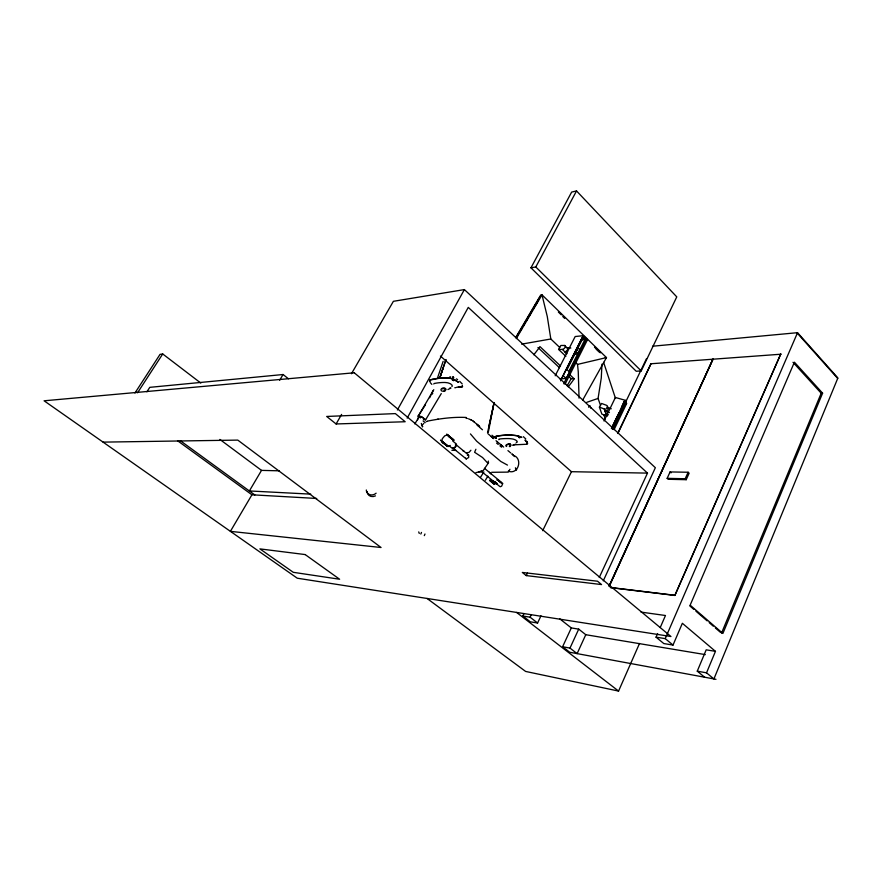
<?xml version="1.0" encoding="UTF-8"?>
<svg xmlns="http://www.w3.org/2000/svg" width="882" height="882" viewBox="0 0 882 882"><rect width="100%" height="100%" fill="white"/><g stroke="black" fill="none" stroke-linecap="round" stroke-linejoin="round"><path stroke-width="1.32" d="M579.055 398.146L578.261 371.785L577.534 364.409L575.593 362.568M601.987 364.123L601.27 378.003L598.073 398.432L600.499 405.312M506.61 446.501L506.246 444.826L508.793 443.679A2.018 1.323 2.9 0 1 510.116 443.977L510.843 444.771M433.735 383.979L434.231 383.483A81.309 31.509 24.2 0 1 441.981 382.523L444.462 382.468A19.911 7.938 25.1 0 1 448.012 382.865L450.338 383.725A7.398 2.966 25.3 0 1 452.157 385.291L452.201 386.272A20.143 8.125 25.6 0 1 451.915 386.481M493.975 403.096L487.537 432.819M494.085 402.567L488.849 429.556A47.617 26.989 -54.3 0 1 488.253 432.235M494.141 402.578L489.058 425.83M417.473 419.997L419.512 413.989L425.488 404.739M560.599 380.87L583.211 335.689L575.174 336.538L555.197 375.765M439.721 378.279L443.029 368.18M437.593 377.728L443.15 361.366M439.997 377.375L445.807 360.01M453.116 439.942L448.552 435.973L453.039 439.688L451.397 438.133M439.853 377.628L446.016 359.536M488.43 461.088L487.68 463.05L482.542 457.526L474.615 452.279L475.894 449.258M508.308 471.153C517.558 474.924 522.486 460.801 515.286 456.192M455.586 446.094L455.531 444.252L468.618 455.156L468.717 457.449L466.247 458.949L453.734 448.729M721.476 633.232L821.197 393.229L792.995 362.293M652.482 346.229L797.548 332.679L837.9 377.948L713.913 678.942L706.537 672.834L715.456 651.346L682.359 623.287L673.021 645.062L663.804 643.562L656.043 637.168L657.608 633.552M822.608 393.163L722.887 633.441L690.143 605.162L794.417 362.193L822.608 393.163L821.197 393.229M704.63 677.222L697.265 671.158L706.184 649.836L715.456 651.346M424.308 535.628L424.981 534.007M421.497 532.419L420.824 534.04M673.021 645.062L665.237 638.623L797.548 332.679M660.232 627.543L665.469 615.504L641.049 612.108M427.042 598.459L525.617 671.434L618.569 691.069L639.516 643.452M674.873 595.438L780.746 354.013L674.873 595.438L610.212 587.61M509.95 469.279L508.286 472.113L491.616 472.3M431.419 394.254L432.952 390.825M667.156 478.342L685.204 478.75L688.125 472.245L689.129 473.193L686.207 479.698L668.159 479.279L667.156 478.342L670.077 471.936L688.125 472.245M585.78 634.709L577.115 653.617L569.981 648.083L562.595 646.749L571.316 627.929L578.713 629.131L585.78 634.709L705.302 654.609M609.12 586.012L712.965 359.106L609.33 586.188M609.197 586.023L713.053 359.095M603.277 580.841L655.348 467.714L464.395 289.594L393.394 301.313L351.455 373.725M599.253 577.501L647.487 473.116L468.265 307.399L407.164 418.134M569.981 648.083L578.713 629.131M523.985 613.563L522.806 616.033L530.269 621.81L537.579 623.001L540.997 615.801M617.72 433.316L650.982 363.759L780.923 354.211M522.806 616.033L530.082 617.191L531.24 614.787M617.907 433.492L650.982 363.759M612.615 429.313L624.809 403.162L612.483 428.795M625.713 401.927L646.539 358.61M612.902 429.313L625.217 403.702L624.456 401.343L625.514 400.351L626.573 403.658L614.081 429.677M641.203 370.903L676.77 296.881L576.53 190.931L571.646 192.089L530.964 267.819L636.22 371.256L641.203 370.903L535.793 266.97L530.964 267.819M611.524 428.233L619.164 412.346M622.108 406.227L624.456 401.343M611.413 428.641L617.301 416.414M619.649 411.519L624.202 401.266M612.108 428.222L625.514 400.351L615.404 397.484L604.016 420.99M526.256 575.593L601.557 584.568L597.533 581.227L522.331 572.451L526.256 575.593L527.458 573.113M542.695 530.677L571.448 471.694L647.487 473.116M429.666 397.738L430.835 395.423M559.927 378.885L566.2 378.466L585.571 340.099L584.964 339.504L568.846 371.41L566.994 369.668L583.145 337.751L582.539 337.156M577.964 353.759L579.97 349.779L578.14 348.026L576.122 352.006L577.964 353.759L575.284 354.002M563.719 383.769L585.769 340.077L587.445 339.802L564.987 384.354M560.621 380.285L583.211 335.689L587.445 339.802M488.617 462.642L483.171 470.591L475.872 472.708M432.29 394.078L432.775 393.163M535.793 266.97L576.53 190.931M397.374 409.998L464.395 289.594M582.627 400.196L606.474 357.585L542 294.853L540.776 294.93L515.761 337.42M567.126 385.809L571.15 378.709L574.16 378.797L572.925 380.594A81.232 40.837 -47.2 0 1 568.195 386.834M336.108 423.966L405.169 421.739L395.368 413.603L326.693 416.458L336.108 423.966L341.599 414.419M565.88 356.361L558.582 349.426L560.853 345.479L564.601 345.468L567.335 348.081M470.889 450.25L468.97 452.455L466.655 452.72M316.715 498.462L251.932 494.791L230.4 531.35L381.057 547.502L237.787 440.107L103.073 442.125M516.521 336.803L540.137 296.661M516.764 336.803L518.153 334.443M519.542 332.073L521.626 328.534M523.015 326.175L525.099 322.625M526.488 320.265L531.35 311.996M532.739 309.637L538.296 300.189M516.918 336.803L518.285 334.465M520.336 330.971L521.714 328.644M523.081 326.318L524.448 323.992M526.51 320.497L527.877 318.159M529.255 315.833L530.622 313.507M535.418 305.348L536.785 303.022M516.279 338.589L542 294.853L547.281 316.517L550.82 338.986L559.717 347.453M279.385 470.823L261.524 470.382L249.374 490.954L310.74 494.129M599.407 407.153L601.59 403.471L606.43 405.268A2.326 1.951 -18.3 0 1 607.367 407.87A2.326 1.951 -18.3 0 1 604.258 408.961L599.407 407.153L601.888 414.143L606.695 415.951A2.315 1.94 -18.2 0 0 607.246 416.084M419.424 417.384A7.596 1.599 30.9 0 1 418.145 416.282L433.79 389.679M423.448 419.468A18.169 3.837 31 0 0 425.609 419.843L441.276 393.593M279.627 380.274L283.089 374.519L288.447 378.797M485.376 480.238L487.867 476.137M414.794 423.922L419.226 416.734L422.423 417.418L424.87 419.292M480.569 477.206L483.887 471.892M146.908 391.795L149.786 387.341L283.089 374.519M134.957 393.008L160.05 354.355L162.718 353.969L200.798 383.064M137.559 392.777L162.718 353.969M423.151 424.22L423.801 423.415M588.625 407.23L589.926 405.632L590.874 408.223M516.102 470.238L516.665 469.599M455.145 446.788L454.517 447.428M443.878 442.61L448.387 446.314L450.261 445.421M509.95 446.7C512.012 445.3 508.594 443.514 507.337 444.804M444.76 391.2C446.909 390.197 444.109 387.617 442.389 388.918M497.018 483.733L494.824 482.156M497.415 483.733L495.221 482.156L497.139 483.733M417.936 415.984L418.079 415.907A17.938 3.737 30.7 0 1 421.64 416.701L425.609 419.843M454.164 447.681L452.698 447.869M496.919 480.051L497.646 479.709L501.483 482.884L497.261 479.709M447.935 389.557L450.956 388.036L449.622 388.19M515.595 444.186L512.762 445.322M598.073 398.432L586.817 402.302M426.26 421.684L427.439 421.221M509.322 446.49L510.81 445.388L510.116 443.977M526.94 444.032L527.535 443.117L525.033 440.074C525.573 440.791 529.332 444.153 526.587 444.065M443.878 391.068L445.796 389.723A2.095 1.444 5.6 0 0 445.862 389.392M427.946 421.034C440.46 418.531 453.469 416.822 466.203 417.462M432.235 379.304L430.074 379.877L429.898 381.145M467.361 455.443L468.618 455.156M577.534 364.409L606.474 357.585L605.217 357.574M526.708 441.507L527.127 441.474M496.996 436.27L495.199 436.899L496.103 438.332M550.82 338.986L521.615 344.145M437.549 419.226L438.211 419.126M581.183 339.89L584.964 339.504M454.781 387.738L455.917 387.628M448.199 435.388C466.126 450.206 436.403 425.642 450.614 437.527L449.335 436.37M566.608 353.373L564.899 351.753L567.545 351.51M443.414 391.156L442.466 391.178M525.749 444.296L513.214 444.87M625.217 403.702L626.573 403.658M490.789 473.855L489.444 472.256M558.582 349.426L562.33 349.426A2.47 1.257 -46.1 0 0 565.031 347.442A2.47 1.257 -46.1 0 0 564.601 345.468M496.346 483.733L491.704 480.569L495.232 483.843L491.307 480.569L494.78 483.832L490.899 480.569L494.427 483.843L490.502 480.569L494.03 483.843L490.105 480.569L493.644 483.821L489.565 480.425L490.436 479.632M508.716 435.102L509.399 435.113A129.158 85.521 -76.4 0 1 518.164 435.94L521.835 437.461L518.208 435.984M461.661 386.955C463.601 387.33 461.054 384.001 462.576 386.57L461.595 386.911M451.86 450.294L456.06 450.415M478.617 471.892L481.263 472.013M449.82 376.812L450.647 376.879M448.409 435.642L449.908 436.888M446.612 445.586L441.959 441.562L444.958 444.032C429.854 430.945 459.357 455.961 442.996 442.51M611.358 587.599L674.664 595.251M656.043 637.168L665.237 638.623M466.104 418.277L467.361 418.498M697.265 671.158L706.537 672.834M715.986 679.316L569.717 652.25L562.595 646.749M606.915 407.098L611.27 408.774M607.422 407.319A2.326 1.951 -18.3 0 1 605.074 410.891L609.44 412.578M605.074 410.891L606.21 414.154L608.437 414.805M507.481 465.101L500.8 461.462L476.633 441.154L470.437 433.922M462.675 450.647L463.921 451.11M468.518 418.807L471.33 419.975M570.841 348.07L566.917 347.806A2.47 1.257 -46.1 0 1 567.556 349.625A2.47 1.257 -46.1 0 1 564.899 351.753M470.558 419.6L471.958 420.328M447.836 435.135L449.611 436.557M447.185 446.105L442.312 442.147M448.64 436.347L453.249 440.129M441.518 390.958C439.082 388.896 444.308 386.459 445.653 388.73A2.095 1.444 5.6 0 1 445.807 389.05M472.443 420.615L478.948 425.874M456.468 378.874L457.604 379.657M473.237 421.133L474.307 421.894M451.11 437.792L452.687 439.104M177.536 440.713L251.932 494.791M180.248 440.658L254.832 494.956M219.894 439.445L261.524 470.382M516.576 612.428L618.569 691.069M445.322 444.616L442.103 441.882L447.505 446.215L442.676 442.4M530.082 617.191L537.579 623.001M559.596 618.701L571.316 627.929M512.155 454.142L514.79 456.556M444.87 443.668L441.75 441.132L442.356 438.652L444.715 435.851L447.461 434.881L452.003 438.74M481.153 471.153L499.466 486.225L500.281 486.754L501.649 486.158L502.784 483.457L484.494 468.342M448.971 445.774L452.874 448.773L454.77 447.891L456.203 446.016L456.457 444.087L452.72 441M511.968 453.976L514.735 456.457M499.19 481.307L501.02 482.774M423.106 420.946L425.201 422.665M448.387 446.314L443.37 442.555M503.677 447.086L497.415 441.882M448.1 435.807L453.139 440.063M507.933 450.614L509.333 451.771M500.59 444.528L502.145 445.818M523.324 436.667L525.793 438.949M448.045 435.73L451.584 438.696M510.039 452.367L510.744 452.962M496.026 440.691L497.47 441.915M689.757 605.868L693.847 609.396M695.898 611.16L707.144 620.873M709.194 622.637L713.284 626.176M715.335 627.94L720.451 632.35M477.195 424.374L479.731 426.557M493.589 438.619L488.022 433.768M491.252 436.579L492.917 438.023M440.438 356.052L571.448 471.694M459.709 381.311L462.245 383.946M670.077 471.936L671.07 472.873M563.102 375.556L566.2 378.466M560.478 365.92L539.938 346.593L538.659 348.412A82.842 39.095 -47.4 0 1 533.819 354.773M569.276 374.2L574.16 378.797M537.943 347.519L559.431 367.706M568.217 375.964L571.15 378.709M685.204 478.75L686.207 479.698M562.33 349.426L566.894 353.781M558.35 312.019L561.272 314.863M594.468 347.133L600.333 352.833M562.738 316.517L564.701 318.435M596.199 349.052L599.154 351.918M582.748 337.133L585.769 340.077M419.226 416.734L420.427 417.903M431.849 384.376L430.184 382.512M429.909 381.421L429.876 380.065L440.195 378.113A122.532 78.487 88.4 0 1 450.735 378.345L454.197 379.481L458.596 382.38L452.786 378.819L448.993 378.124A123.8 79.06 87.3 0 0 432.246 379.359M797.328 333.187L837.691 378.455M492.983 480.679L496.742 483.733L492.498 480.569M465.685 458.122L466.247 458.949M505.948 445.708L506.246 446.292M421.53 424.275L422.687 426.535M418.718 531.912L419.27 533.434M603.74 414.529L605.295 418.961M604.258 408.961L606.695 415.951M421.331 423.437L422.511 426.888M618.503 416.888L618.028 415.488L619.87 411.673L620.333 413.085M603.608 362.348L615.515 398.432M515.43 467.758L515.65 468.816M607.378 414.198A2.315 1.94 -18.2 0 1 606.21 414.154M491.991 435.223A164.636 10.827 39.1 0 1 495.607 438.409M477.085 425.146A164.835 11.907 38.8 0 1 478.485 426.348M479.18 426.943A164.835 11.907 38.8 0 1 482.465 429.788M496.566 443.073A161.858 8.522 37 0 1 498.242 444.44M499.918 445.818A161.858 8.522 37 0 1 501.593 447.196M456.81 387.176A137.096 55.048 -34.4 0 1 461.319 387.308M458.397 386.911A138.761 54.916 -33.7 0 1 461.44 387.066M498.925 439.71A10.683 4.09 23.8 0 1 498.76 439.49L499.102 439.06A78.3 28.897 22.9 0 1 508.131 438.563L508.693 438.575A18.335 6.979 23.6 0 1 510.413 438.685A19.095 7.265 23.6 0 1 513.567 439.192L515.54 439.975A7.1 2.723 23.8 0 1 517.205 441.419L517.006 442.345A19.338 7.464 24 0 1 516.224 442.676M497.007 436.072A127.857 84.639 -75.3 0 1 518.23 435.917M496.092 438.189A35.6 3.296 41.1 0 1 496.434 438.453M495.838 437.836A2.646 1.058 17.5 0 1 495.882 436.325M495.905 436.447A128.717 85.201 -76.3 0 1 508.705 435.168M375.456 495.882A6.053 5.303 -28 0 1 367.21 491.66M376.118 493.181A6.064 5.314 -27.9 0 1 369.767 494.659A6.064 5.314 -27.9 0 1 366.328 489.995M354.233 372.777L44.1 400.803L297.278 578.206L670.948 636.517L354.233 372.777M305.172 554.569L259.903 548.88L293.265 572.308L339.625 579.242L305.172 554.569M519.851 437.648L518.814 437.406L519.851 437.648M453.127 377.198L452.51 377.077L453.833 377.397L453.127 377.198M453.734 380.594L452.378 379.966L453.734 380.594M526.311 443.635L526.311 443.635"/></g></svg>
